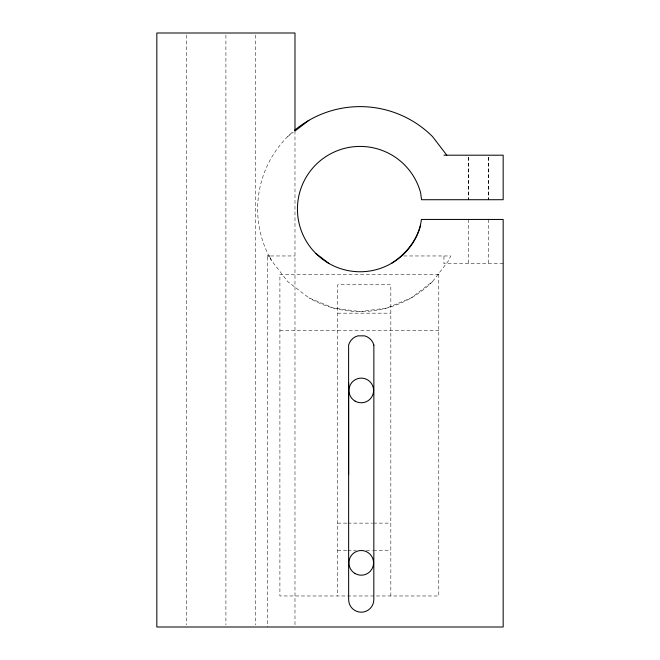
<?xml version="1.0" encoding="UTF-8"?>
<svg xmlns="http://www.w3.org/2000/svg" width="660" height="660" viewBox="0 0 660 660"><rect width="100%" height="100%" fill="white"/><g stroke="black" fill="none" stroke-linecap="round" stroke-linejoin="round"><path stroke-width="0.49" stroke-dasharray="3.3 2.47" d="M269.874 257.647A102.473 102.473 0 0 0 271.367 260.329L287.653 281.548L308.872 297.833L333.589 308.072L360.112 311.561L386.636 308.072L411.353 297.833L432.572 281.548L448.858 260.329L450.664 255.964L401.082 255.964M287.653 136.628L293.353 132.256M270.575 255.964L294.987 255.964M503.167 263.736L443.957 263.736L443.957 255.964M337.648 313.178L390.835 313.178M279.906 330.52L438.784 330.52M337.648 523.124L346.855 523.124M347.878 523.124L372.421 523.124M373.445 523.124L390.835 523.124M337.648 550.226L346.855 550.226M347.878 550.226L356.053 550.226M366.284 550.226L372.421 550.226M373.445 550.226L390.835 550.226M270.278 257.705L271.367 260.329M488.367 157.212L488.367 199.716M488.367 219.45L488.367 263.736M488.301 157.212L488.301 199.716M468.699 157.212L468.699 199.716M468.633 157.212L468.633 199.716M468.641 219.45L468.633 263.736M390.835 595.972L390.835 284.774L337.648 284.774L337.648 595.972M294.987 131.002L294.987 626.002M267.49 256.996L267.49 627M255.511 35.062L255.511 624.938M225.91 35.062L225.91 624.938M186.433 35.062L186.433 624.938M432.572 281.548A102.473 102.473 0 0 1 308.872 297.833M269.387 256.74A102.473 102.473 0 0 1 293.7 131.051M438.784 274.279L279.906 274.279L279.906 595.972L438.784 595.972L438.784 274.279"/><path stroke-width="0.99" d="M348.612 382.486L348.637 474.606M391.446 263.356C406.799 253.646 419.199 237.814 421.41 219.45L503.167 219.45L503.167 627L156.832 627L156.832 33L294.987 33L294.987 131.002L308.872 120.343M443.957 155.191L503.167 155.191L503.167 199.716L421.542 199.716L420.643 192.868A62.659 62.659 0 0 0 324.167 157.756A62.659 62.659 0 0 0 324.167 260.42A62.659 62.659 0 0 0 420.643 225.308M267.49 255.964L269.56 255.964M315.802 253.399L328.779 263.356M446.812 155.191L432.572 136.628A102.473 102.473 0 0 0 294.492 130.383M373.865 345.089L373.824 599.618A12.581 12.581 0 0 1 361.243 612.199A12.581 12.581 0 0 1 348.653 599.618L348.612 345.089A13.076 13.076 0 0 1 357.852 335.849L364.625 335.849A13.076 13.076 0 0 1 373.865 345.089M355.113 401.132A12.334 12.334 0 0 0 373.609 390.448A12.334 12.334 0 0 0 355.113 379.764A12.334 12.334 0 0 0 355.113 401.132M355.072 573.54A12.334 12.334 0 0 0 373.576 562.856A12.334 12.334 0 0 0 355.072 552.172A12.334 12.334 0 0 0 355.072 573.54"/></g></svg>
